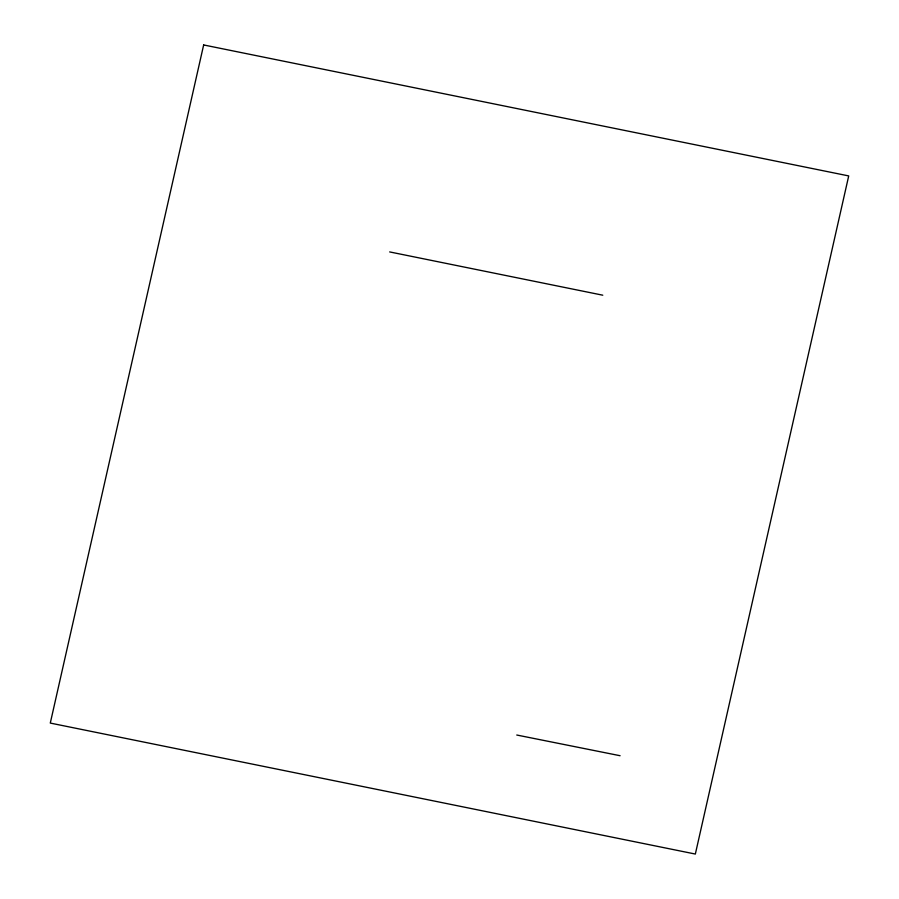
<?xml version="1.0" encoding="UTF-8"?>
<svg xmlns="http://www.w3.org/2000/svg" width="899" height="899" viewBox="0 0 899 899"><rect width="100%" height="100%" fill="white"/><g stroke="black" fill="none" stroke-linecap="round" stroke-linejoin="round"><path stroke-width="1.35" d="M516.756 735.022L620.096 755.722M389.672 251.922L602.779 295.198M203.657 44.95L50.288 723.077L695.343 854.05L848.712 175.923L203.657 44.95"/></g></svg>
